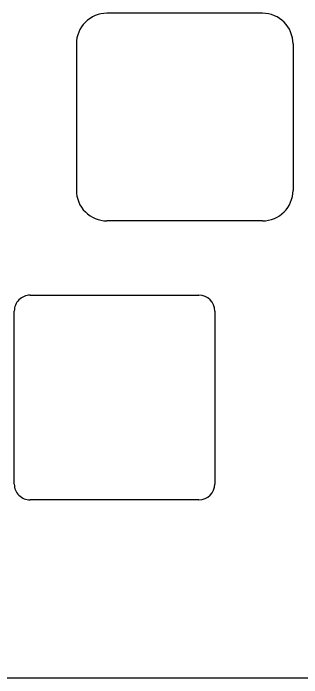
# Model space of a CAD drawing. Header units: millimetres. Extents: x -10 to 277, y -95 to 18.
# Drawn here: x 69.33 to 88.9, y -95.23 to -50.1 of the extents above; entities that cross this region are included whole.
import ezdxf

# ---------------------------------------------------------------- set-up
doc = ezdxf.new("R2010")
doc.units = ezdxf.units.MM
doc.header["$MEASUREMENT"] = 0
doc.layers.add('BLACK', color=7, linetype='CONTINUOUS')
doc.layers.add('Edge.Cuts', color=53, linetype='CONTINUOUS')

msp = doc.modelspace()

# ---------------------------------------------------------------- linework, layer by layer
at = {"layer": 'BLACK', "linetype": 'Continuous'}
for p, q in [((70.475, -69.25), (81.925, -69.25)), ((69.4, -82.075), (69.4, -70.325)), ((83, -70.325), (83, -82.075)), ((81.925, -83.15), (70.475, -83.15))]:
    msp.add_line(p, q, dxfattribs=at)
at = {"layer": 'BLACK'}
for centre, radius, start, end in [((70.474999, -70.324999), 1.074999, 89.9999467, 180.0000533), ((81.925, -70.325), 1.075, 0, 90), ((70.474999, -82.075001), 1.074999, 179.9999467, 270.0000533), ((81.925, -82.075), 1.075, 270, 0)]:
    msp.add_arc(centre, radius, start, end, dxfattribs=at)
at = {"layer": 'Edge.Cuts', "linetype": 'Continuous'}
for p, q in [((86.2375, -50.1), (75.6875, -50.1)), ((73.6125, -52.175), (73.6125, -62.125)), ((88.3125, -52.175), (88.3125, -62.125)), ((86.2375, -64.2), (75.6875, -64.2)), ((52.325, -95.226), (214.375, -95.226))]:
    msp.add_line(p, q, dxfattribs=at)
at = {"layer": 'Edge.Cuts'}
for centre, radius, start, end in [((75.687472, -52.175015), 2.074972, 89.9992269, 179.9995858), ((86.237472, -52.175015), 2.075015, 0.0004142, 89.9992269), ((75.687472, -62.125015), 2.074985, 179.9995858, 270.0007731), ((86.237472, -62.125015), 2.075028, 270.0007731, 0.0004142)]:
    msp.add_arc(centre, radius, start, end, dxfattribs=at)

doc.saveas('drawing.dxf')
